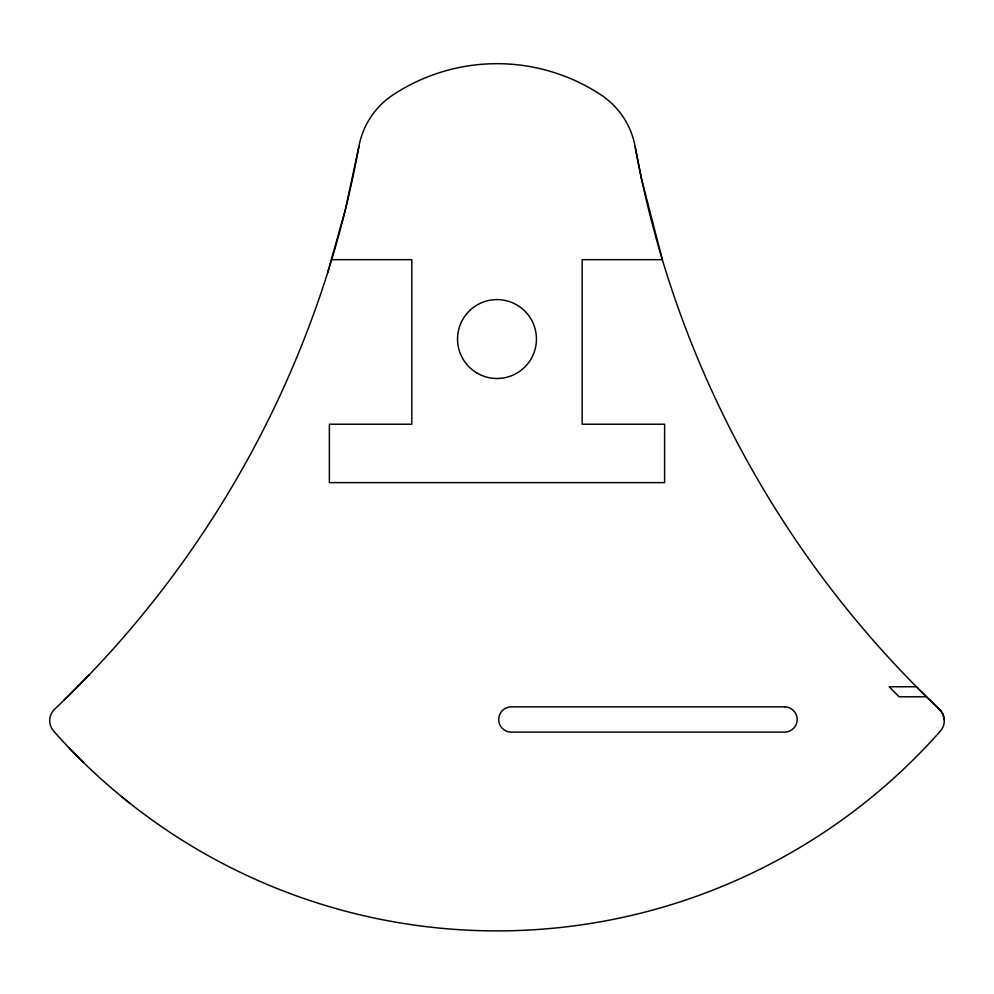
<?xml version="1.0" encoding="UTF-8"?>
<svg xmlns="http://www.w3.org/2000/svg" width="994" height="994" viewBox="0 0 994 994"><rect width="100%" height="100%" fill="white"/><g stroke="black" fill="none" stroke-linecap="round" stroke-linejoin="round"><path stroke-width="1.49" d="M944.3 720.078L942.995 714.363L939.392 709.219A1028.131 1028.131 0 0 1 635.141 146.665A78.911 78.911 0 0 0 600.935 94.865A188.81 188.81 0 0 0 393.065 94.865A78.911 78.911 0 0 0 358.859 146.665L345.229 210.243L327.61 272.828M89.236 674.789L63.79 700.41M331.673 259.67L411.827 259.67L411.827 424.227L329.374 424.227L329.374 482.624L664.613 482.624L664.613 424.227L582.173 424.227L582.173 259.67L662.327 259.67L641.453 178.56L635.141 146.665M926.495 696.782L916.418 686.755L889.195 686.755L899.073 696.782L926.495 696.782L939.392 709.219A15.78 15.78 0 0 1 940.349 731.124A591.84 591.84 0 0 1 53.651 731.124A15.78 15.78 0 0 1 54.608 709.219A1028.131 1028.131 0 0 0 358.859 146.665M122.038 796.977L130.189 803.525M939.392 709.219L936.907 706.858M83.521 762.522L69.394 748.246M940.548 710.437L941.169 711.232M942.076 712.586L942.598 713.518M944.051 717.83L944.238 719.147M784.564 706.858L511.301 706.858A12.624 12.624 0 0 0 498.677 719.482A12.624 12.624 0 0 0 511.301 732.118L784.564 732.118A12.624 12.624 0 0 0 797.188 719.482A12.624 12.624 0 0 0 784.564 706.858M477.269 373.222A39.462 39.462 0 0 0 536.449 339.053A39.462 39.462 0 0 0 477.269 304.885A39.462 39.462 0 0 0 477.269 373.222"/></g></svg>
